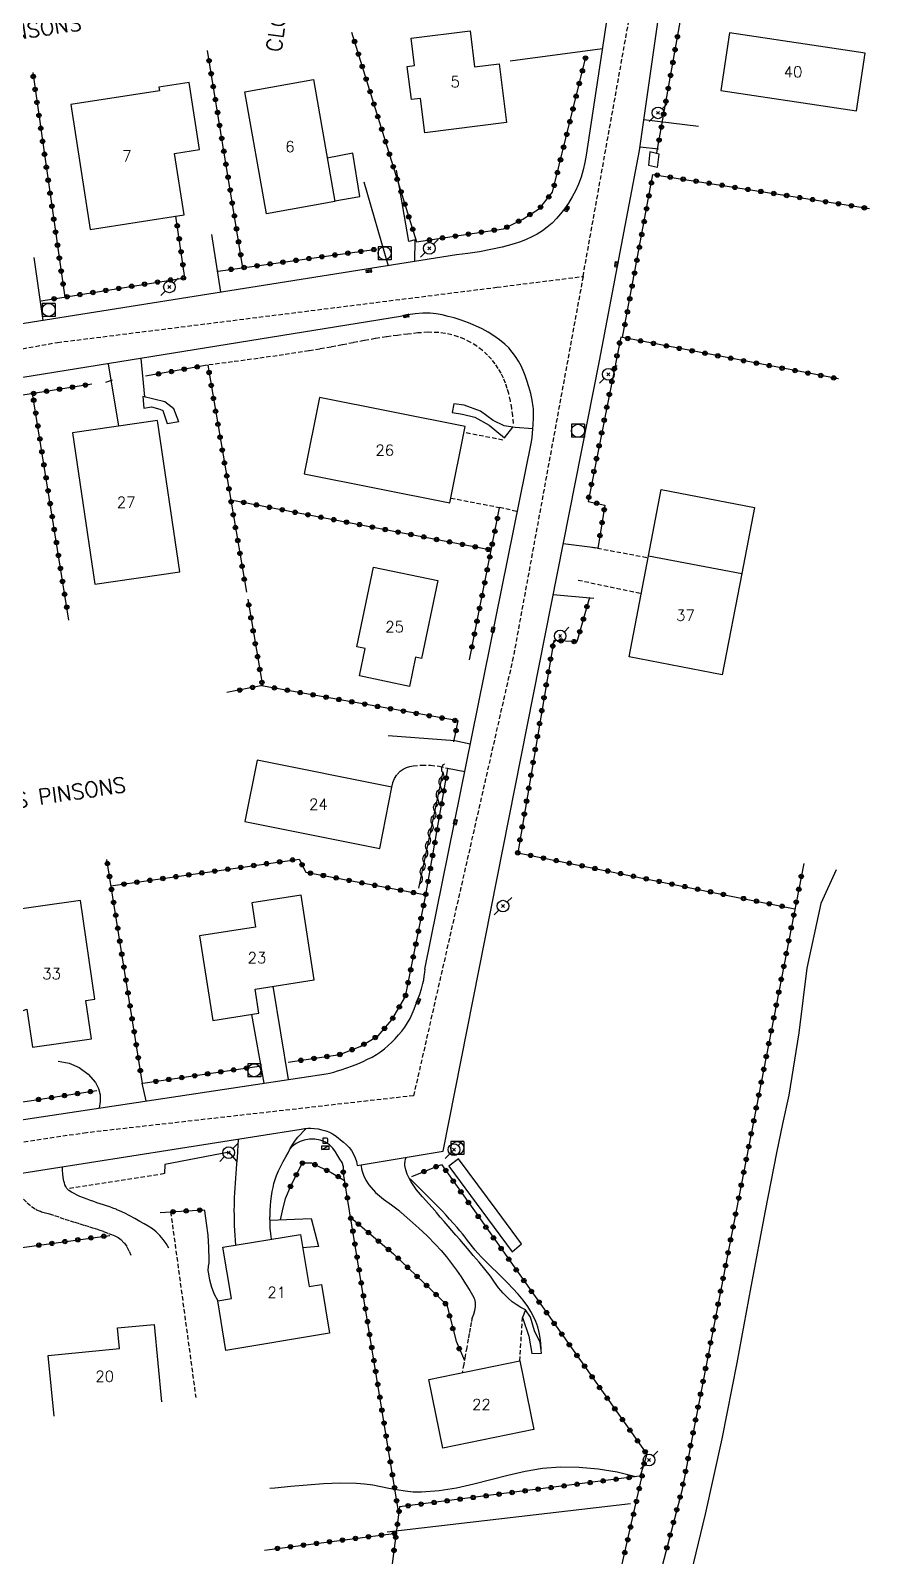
# Model space of a CAD drawing. Header units: millimetres. Extents: x 163000 to 164000, y 152000 to 153000.
# Drawn here: x 163266.5 to 163362.6, y 152131.4 to 152306.1 of the extents above; entities that cross this region are included whole.
import ezdxf
from ezdxf.enums import TextEntityAlignment as Align

# ---------------------------------------------------------------- set-up
doc = ezdxf.new("R2010")
doc.units = ezdxf.units.MM
doc.linetypes.add('DASHED', pattern=[0.75, 0.5, -0.25])
doc.layers.get('0').update_dxf_attribs({"linetype": 'CONTINUOUS'})
for name, color, linetype in [('W0001', 6, 'DASHED'), ('W0008', 7, 'CONTINUOUS'), ('W0017', 7, 'CONTINUOUS'), ('W0101', 7, 'CONTINUOUS'), ('W0104', 1, 'CONTINUOUS'), ('W0105', 7, 'CONTINUOUS'), ('W0112', 1, 'DASHED'), ('W0211', 2, 'CONTINUOUS'), ('W0214', 2, 'CONTINUOUS'), ('W0300', 7, 'CONTINUOUS'), ('W0310', 3, 'CONTINUOUS'), ('W0322', 7, 'CONTINUOUS'), ('W0323', 7, 'CONTINUOUS'), ('W0401', 7, 'CONTINUOUS'), ('W0420', 7, 'CONTINUOUS'), ('W0438', 7, 'CONTINUOUS'), ('W0473', 7, 'CONTINUOUS'), ('W0989', 7, 'CONTINUOUS'), ('W0991', 7, 'CONTINUOUS'), ('W1102', 7, 'CONTINUOUS')]:
    doc.layers.add(name, color=color, linetype=linetype)
doc.styles.get("Standard").update_dxf_attribs({"font": 'romans.shx', "width": 0.85})

# ---------------------------------------------------------------- blocks, each defined once
blk = doc.blocks.new('T473')
for p, q in [((-0.166667, 0.166667), (0.166667, -0.166667)), ((-0.166667, -0.166667), (0.166667, 0.166667)), ((0.500001, 0.500001), (1.000002, 1.000002)), ((-1.000002, -1.000002), (-0.500001, -0.500001))]:
    blk.add_line(p, q)
blk.add_ellipse((0, 0), major_axis=(0.471405, 0.471405), ratio=1, start_param=5.4977871438, end_param=11.780972451)
blk = doc.blocks.new('T401')
for p, q in [((-0.3, 0.3), (0, 0.3)), ((-0.3, -0.25), (-0.3, 0.3)), ((-0.3, 0.15), (0, 0.15)), ((-0.3, 0), (0, 0)), ((0, 0.3), (0, -0.25)), ((-0.3, -0.15), (0, -0.15)), ((-0.3, -0.25), (-0.3, -0.3)), ((-0.3, -0.3), (0, -0.3)), ((0, -0.3), (0, -0.25))]:
    blk.add_line(p, q)
blk = doc.blocks.new('T420')
for p, q in [((0.75, 0.75), (-0.75, 0.75)), ((-0.75, 0.75), (-0.75, -0.75)), ((0.75, 0.75), (0.75, -0.75)), ((0.75, -0.75), (-0.75, -0.75))]:
    blk.add_line(p, q)
blk.add_ellipse((0, 0), major_axis=(-0.53, 0.53), ratio=1, start_param=3.926991, end_param=10.210176)
blk = doc.blocks.new('T438')
for p, q in [((-0.4, 0.2), (0.4, 0.2)), ((-0.4, -0.2), (-0.4, 0.2)), ((0.15, 1.1), (-0.3, 1.1)), ((-0.3, 1.1), (-0.3, 0.5)), ((-0.3, 0.5), (0.15, 0.5)), ((0.3, 0.65), (0.3, 0.95)), ((0.4, 0.2), (0.4, -0.2))]:
    blk.add_line(p, q)
at = {"flags": 128}
for points in [[(-0.4, -0.2), (0.4, 0.2)], [(0.4, -0.2), (-0.4, -0.2)]]:
    blk.add_lwpolyline(points, dxfattribs=at)
for centre, major_axis, start_param, end_param in [((0.15, 0.95), (0.106, -0.106), 0.785398, 2.356194), ((0.15, 0.65), (0.106, 0.106), 3.926991, 5.497787)]:
    blk.add_ellipse(centre, major_axis=major_axis, ratio=1, start_param=start_param, end_param=end_param)
blk = doc.blocks.new('t323o')
at = {"color": 0, "linetype": 'Continuous'}
for radius in [0.25, 0.15]:
    blk.add_circle((0, 0), radius, dxfattribs=at)
blk = doc.blocks.new('t322o')
at = {"color": 0, "linetype": 'Continuous'}
for radius in [0.25, 0.15]:
    blk.add_circle((0, 0), radius, dxfattribs=at)
blk = doc.blocks.new('t310o')
at = {"color": 0, "linetype": 'Continuous'}
for centre, start, end in [((-0.5, 0.38), 216.8699, 323.1304), ((0.5, -0.37), 36.8699, 143.1303)]:
    blk.add_arc(centre, 0.625, start, end, dxfattribs=at)

msp = doc.modelspace()

# ---------------------------------------------------------------- linework, layer by layer
at = {"layer": 'W0001'}
for points in [[(163319.91, 152276.71), (163329.77, 152277.95), (163341.07, 152341.03), (163346.62, 152395.54)], [(163329.77, 152277.95), (163321.78, 152234.38), (163310.37, 152184.18), (163272.94, 152179.94), (163223.3, 152172.59), (163217.25, 152217.26), (163214.66, 152260.58), (163269.59, 152270.39), (163319.91, 152276.71)]]:
    msp.add_lwpolyline(points, dxfattribs=at)
at = {"layer": 'W0008'}
for points in [[(163341.2, 152385.49), (163336.59, 152334.41), (163330.13, 152291.83)], [(163303.93, 152176.2), (163313.77, 152177.85), (163331.65, 152268.27), (163336.23, 152292.35), (163343.89, 152346.13), (163346.17, 152371.05), (163347.19, 152381.25)], [(163330.13, 152291.83), (163329.99, 152290.98), (163329.79, 152290.14), (163329.54, 152289.31), (163329.24, 152288.5), (163328.91, 152287.76), (163328.53, 152287.04), (163328.1, 152286.34), (163327.64, 152285.68), (163327.2, 152285.11), (163326.73, 152284.57), (163326.22, 152284.05), (163325.68, 152283.58), (163325.11, 152283.17), (163324.52, 152282.8), (163323.9, 152282.47), (163323.27, 152282.17), (163322.6, 152281.9), (163321.9, 152281.67), (163321.2, 152281.48), (163320.5, 152281.31), (163319.21, 152281.02), (163317.91, 152280.77), (163316.6, 152280.57), (163315.29, 152280.42)], [(163315.29, 152280.42), (163209.06, 152263.56), (163218.17, 152171)], [(163308.88, 152273.35), (163224.74, 152259.79)], [(163323.87, 152259.01), (163323.94, 152259.5), (163323.99, 152260), (163324.03, 152260.5), (163324.06, 152261), (163324.07, 152261.25), (163324.08, 152261.51), (163324.09, 152261.76), (163324.1, 152262.02), (163324.1, 152262.27), (163324.09, 152262.53), (163324.08, 152262.78), (163324.06, 152263.04), (163323.94, 152263.8), (163323.78, 152264.56), (163323.58, 152265.31), (163323.35, 152266.05), (163323.15, 152266.61), (163322.93, 152267.17), (163322.67, 152267.72), (163322.38, 152268.25), (163322.04, 152268.77), (163321.67, 152269.28), (163321.26, 152269.76), (163320.81, 152270.21), (163320.21, 152270.71), (163319.57, 152271.16), (163318.9, 152271.56), (163318.22, 152271.94), (163317.44, 152272.31), (163316.64, 152272.64), (163315.83, 152272.93), (163315, 152273.19), (163314.33, 152273.38), (163313.66, 152273.55), (163312.97, 152273.68), (163312.28, 152273.74), (163311.42, 152273.74), (163310.56, 152273.68), (163309.71, 152273.55), (163308.88, 152273.35)], [(163311.65, 152198.68), (163323.87, 152259.01)], [(163300.35, 152186.67), (163300.79, 152186.77), (163301.23, 152186.88), (163301.67, 152187.01), (163302.1, 152187.14), (163302.73, 152187.36), (163303.36, 152187.59), (163303.98, 152187.84), (163304.59, 152188.11), (163305.1, 152188.36), (163305.62, 152188.61), (163306.12, 152188.9), (163306.6, 152189.21), (163307.05, 152189.55), (163307.48, 152189.91), (163307.88, 152190.3), (163308.28, 152190.7), (163308.66, 152191.13), (163309.03, 152191.57), (163309.37, 152192.02), (163309.69, 152192.51), (163309.97, 152193.02), (163310.21, 152193.55), (163310.42, 152194.09), (163310.63, 152194.63), (163310.86, 152195.22), (163311.08, 152195.82), (163311.28, 152196.42), (163311.44, 152197.03), (163311.53, 152197.44), (163311.6, 152197.85), (163311.65, 152198.27), (163311.68, 152198.68)], [(163238.35, 152177.35), (163300.35, 152186.67)], [(163297.52, 152180.34), (163297.88, 152180.41), (163298.25, 152180.45), (163298.62, 152180.46), (163298.98, 152180.44), (163299.44, 152180.38), (163299.88, 152180.29), (163300.32, 152180.16), (163300.74, 152180), (163301.08, 152179.82), (163301.41, 152179.61), (163301.72, 152179.37), (163302.02, 152179.13), (163302.36, 152178.86), (163302.69, 152178.57), (163303.01, 152178.26), (163303.28, 152177.9), (163303.51, 152177.51), (163303.7, 152177.09), (163303.84, 152176.65), (163303.93, 152176.2)], [(163238.08, 152171), (163249.02, 152172.72), (163297.52, 152180.34)]]:
    msp.add_lwpolyline(points, dxfattribs=at)
at = {"layer": 'W0017'}
for points in [[(163321.41, 152302.61), (163331.98, 152304.03)], [(163336.73, 152295.91), (163343, 152295.15)], [(163336.29, 152292.77), (163338.4, 152292.56)], [(163304.69, 152288.76), (163307.47, 152279.17)], [(163310.51, 152279.66), (163310.55, 152282.12), (163309.82, 152281.96), (163308.41, 152290.1)], [(163288.31, 152276.13), (163287.26, 152282.74)], [(163267.96, 152272.91), (163266.95, 152280.1)], [(163275.39, 152267.95), (163276.58, 152260.81)], [(163279.59, 152264.16), (163279.19, 152268.57)], [(163324.01, 152260.49), (163321.99, 152260.66)], [(163331.46, 152246.84), (163327.51, 152247.34)], [(163326.36, 152241.53), (163330.99, 152241.11)], [(163315.11, 152224.78), (163307.46, 152225.38)], [(163316.86, 152224.4), (163315.11, 152224.78)], [(163314.27, 152221.66), (163316.23, 152221.3)], [(163296.05, 152186.02), (163294.31, 152196.72)], [(163291.82, 152193.48), (163293.23, 152185.6)], [(163269.7, 152188.14), (163270.94, 152187.91), (163272.1, 152187.41), (163273.12, 152186.66), (163273.94, 152185.7), (163274.29, 152185.02), (163274.49, 152184.28), (163274.51, 152183.52), (163274.36, 152182.77)], [(163279.76, 152183.58), (163279.32, 152185.63)], [(163290.28, 152179.2), (163290.24, 152178.5), (163290.2, 152177.79), (163290.16, 152177.09), (163290.11, 152176.39), (163290.08, 152175.83), (163290.03, 152175.28), (163289.99, 152174.73), (163289.95, 152174.18), (163289.91, 152173.62), (163289.87, 152173.07), (163289.85, 152172.52), (163289.82, 152171.96), (163289.82, 152171.72), (163289.82, 152171.48), (163289.81, 152171.24), (163289.81, 152171)], [(163293.96, 152171), (163293.99, 152171.56), (163294.04, 152172.11), (163294.11, 152172.67), (163294.2, 152173.22), (163294.28, 152173.68), (163294.39, 152174.14), (163294.51, 152174.6), (163294.67, 152175.05), (163294.9, 152175.6), (163295.17, 152176.13), (163295.45, 152176.65), (163295.74, 152177.17), (163296, 152177.66), (163296.25, 152178.14), (163296.53, 152178.62), (163296.84, 152179.08), (163297.11, 152179.43), (163297.41, 152179.76), (163297.72, 152180.08), (163298.05, 152180.38)], [(163312.83, 152171), (163312.12, 152171.8), (163311.39, 152172.59), (163310.71, 152173.42), (163310.11, 152174.32), (163309.86, 152174.76), (163309.64, 152175.21), (163309.47, 152175.7), (163309.37, 152176.2), (163309.37, 152176.44), (163309.4, 152176.69), (163309.46, 152176.92), (163309.56, 152177.14)], [(163276.72, 152171), (163276.62, 152171.05), (163276.52, 152171.09), (163276.42, 152171.13), (163276.32, 152171.18), (163275.96, 152171.32), (163275.6, 152171.46), (163275.23, 152171.58), (163274.86, 152171.71), (163274.49, 152171.82), (163274.12, 152171.94), (163273.75, 152172.07), (163273.39, 152172.2), (163272.99, 152172.34), (163272.58, 152172.49), (163272.18, 152172.64), (163271.79, 152172.83), (163271.5, 152172.98), (163271.2, 152173.14), (163270.91, 152173.34), (163270.67, 152173.58), (163270.55, 152173.78), (163270.46, 152173.99), (163270.4, 152174.21), (163270.35, 152174.42), (163270.27, 152174.82), (163270.21, 152175.23), (163270.18, 152175.63), (163270.17, 152176.04)], [(163304.34, 152176.27), (163304.46, 152175.66), (163304.65, 152175.07), (163304.91, 152174.5), (163305.24, 152173.98), (163306.01, 152173.11), (163306.91, 152172.36), (163307.84, 152171.69), (163308.74, 152171)], [(163282.34, 152166.75), (163282.04, 152167.26), (163281.7, 152167.73), (163281.32, 152168.17), (163280.9, 152168.59), (163280.47, 152168.94), (163280, 152169.24), (163279.52, 152169.52), (163279.04, 152169.79), (163278.47, 152170.11), (163277.9, 152170.42), (163277.31, 152170.72), (163276.72, 152171)], [(163289.81, 152171), (163289.82, 152170.58), (163289.83, 152170.16), (163289.84, 152169.74), (163289.85, 152169.32), (163289.87, 152168.76), (163289.9, 152168.19), (163289.94, 152167.63), (163289.99, 152167.07)], [(163294.09, 152167.76), (163294.02, 152168.39), (163293.97, 152169.02), (163293.94, 152169.65), (163293.93, 152170.29), (163293.94, 152170.38), (163293.94, 152170.47), (163293.94, 152170.55), (163293.94, 152170.64), (163293.94, 152170.73), (163293.95, 152170.82), (163293.95, 152170.91), (163293.96, 152171)], [(163308.74, 152171), (163308.79, 152170.95), (163308.85, 152170.91), (163308.9, 152170.86), (163308.96, 152170.81), (163309.96, 152169.93), (163310.96, 152169.04), (163311.94, 152168.13), (163312.88, 152167.17), (163313.52, 152166.46), (163314.13, 152165.73), (163314.72, 152164.98), (163315.29, 152164.22), (163315.82, 152163.45), (163316.33, 152162.67), (163316.82, 152161.88), (163317.28, 152161.07)], [(163319.19, 152163.54), (163318.53, 152164.33), (163317.87, 152165.12), (163317.21, 152165.91), (163316.55, 152166.7), (163316.1, 152167.22), (163315.66, 152167.73), (163315.21, 152168.24), (163314.76, 152168.75), (163314.32, 152169.27), (163313.87, 152169.78), (163313.43, 152170.29), (163312.99, 152170.81), (163312.95, 152170.86), (163312.91, 152170.91), (163312.87, 152170.95), (163312.83, 152171)], [(163323.17, 152159.69), (163322.64, 152159.96), (163322.13, 152160.27), (163321.66, 152160.61), (163321.2, 152161), (163320.63, 152161.57), (163320.1, 152162.19), (163319.62, 152162.84), (163319.19, 152163.54)], [(163317.19, 152161.21), (163317.28, 152161.05), (163317.34, 152160.88), (163317.39, 152160.71), (163317.41, 152160.53), (163317.41, 152160.05), (163317.34, 152159.58), (163317.22, 152159.13), (163317.04, 152158.69)]]:
    msp.add_lwpolyline(points, dxfattribs=at)
at = {"layer": 'W0101'}
for points in [[(163320.17, 152302.28), (163321, 152295.55), (163311.65, 152294.39), (163311.16, 152298.33), (163310.12, 152298.2), (163309.65, 152301.98), (163310.48, 152302.08), (163310.09, 152305.23), (163316.85, 152306.07), (163317.36, 152301.93), (163320.17, 152302.28)], [(163346.54, 152305.83), (163345.54, 152299.23), (163361.08, 152296.89), (163362.07, 152303.49), (163346.54, 152305.83)], [(163283.01, 152292.02), (163285.88, 152292.47), (163284.69, 152300.13), (163281.21, 152299.59), (163281.27, 152299.2), (163271.13, 152297.62), (163273.36, 152283.32), (163284.1, 152284.99), (163283.01, 152292.02)], [(163301.37, 152286.51), (163293.52, 152285.13), (163291.05, 152299.09), (163298.9, 152300.48), (163301.37, 152286.51)], [(163314.53, 152252.02), (163316.28, 152260.76), (163299.61, 152264.11), (163297.86, 152255.36), (163314.53, 152252.02)], [(163281.06, 152261.47), (163271.32, 152260.03), (163273.88, 152242.71), (163283.62, 152244.15), (163281.06, 152261.47)], [(163313.14, 152243.13), (163311.28, 152234.22), (163310.59, 152234.37), (163309.89, 152231.03), (163304.18, 152232.22), (163304.84, 152235.37), (163303.89, 152235.57), (163305.78, 152244.66), (163313.14, 152243.13)], [(163291.06, 152215.56), (163306.5, 152212.48), (163307.9, 152219.51), (163292.46, 152222.6), (163291.06, 152215.56)], [(163292.23, 152196.39), (163299, 152197.45), (163297.49, 152207.15), (163291.84, 152206.27), (163292.27, 152203.48), (163285.87, 152202.48), (163287.38, 152192.79), (163292.66, 152193.61), (163292.23, 152196.39)], [(163266.1, 152194.09), (163266.73, 152189.74), (163273.49, 152190.71), (163272.86, 152195.08), (163273.89, 152195.23), (163272.25, 152206.54), (163263.37, 152205.26), (163265.04, 152193.71), (163266.1, 152194.09)], [(163298.4, 152162.35), (163299.83, 152162.59), (163300.76, 152157), (163288.89, 152155.03), (163287.95, 152160.69), (163289.53, 152160.96), (163288.55, 152166.83), (163297.41, 152168.31), (163298.4, 152162.35)], [(163322.54, 152153.83), (163324.14, 152145.97), (163313.73, 152143.86), (163312.13, 152151.71), (163322.54, 152153.83)]]:
    msp.add_lwpolyline(points, close=True, dxfattribs=at)
for points in [[(163337.27, 152245.97), (163338.73, 152253.56), (163349.38, 152251.51), (163347.93, 152243.93)], [(163347.93, 152243.93), (163345.71, 152232.35), (163335.05, 152234.4), (163337.27, 152245.97)], [(163269.22, 152147.5), (163268.54, 152154.46), (163276.71, 152155.25), (163276.49, 152157.6), (163280.67, 152158), (163281.53, 152149.13)]]:
    msp.add_lwpolyline(points, dxfattribs=at)
at = {"layer": 'W0104'}
msp.add_lwpolyline([(163301.35, 152286.6), (163304.22, 152287.09), (163303.41, 152292.04), (163300.49, 152291.49)], dxfattribs=at)
at = {"layer": 'W0105'}
for points in [[(163338.29, 152290.41), (163338.5, 152291.93), (163337.43, 152292.22), (163337.27, 152290.7), (163338.3, 152290.45)], [(163283.49, 152261.31), (163282.92, 152262.78), (163281.9, 152263.59), (163279.36, 152264.22), (163279.51, 152262.88), (163280.38, 152263.04), (163281.32, 152262.75), (163281.66, 152262.59), (163282.16, 152261.13), (163283.48, 152261.33)], [(163321.99, 152260.66), (163320.73, 152260.84), (163319.5, 152261.44), (163318.04, 152262.51), (163316.15, 152263.22), (163314.98, 152263.38), (163314.77, 152262.38), (163315.97, 152262.17), (163317.38, 152261.83), (163319.01, 152260.92), (163320.76, 152259.48), (163321.72, 152260.7)], [(163319.93, 152171), (163315.53, 152176.96), (163314.4, 152176.1), (163318.17, 152171)], [(163293.91, 152169.95), (163298.64, 152170.13), (163299.48, 152166.91), (163297.66, 152166.77)], [(163318.17, 152171), (163321.65, 152166.31)], [(163321.65, 152166.31), (163322.72, 152167.23), (163319.93, 152171)]]:
    msp.add_lwpolyline(points, dxfattribs=at)
msp.add_lwpolyline([(163322.83, 152158.8), (163323.56, 152156.65), (163323.9, 152154.66), (163325.03, 152154.72), (163324.87, 152155.95), (163324.21, 152157.28), (163323.77, 152158.85), (163323.17, 152159.69)], close=True, dxfattribs=at)
at = {"layer": 'W0112'}
for points in [[(163321.81, 152261.13), (163321.73, 152261.99), (163321.61, 152262.84), (163321.46, 152263.69), (163321.26, 152264.53), (163321.09, 152265.13), (163320.9, 152265.72), (163320.67, 152266.3), (163320.39, 152266.86), (163320.07, 152267.42), (163319.7, 152267.95), (163319.3, 152268.46), (163318.85, 152268.93), (163318.25, 152269.46), (163317.61, 152269.95), (163316.92, 152270.39), (163316.21, 152270.76), (163315.49, 152271.05), (163314.74, 152271.26), (163313.99, 152271.42), (163313.22, 152271.52), (163312.04, 152271.56), (163310.86, 152271.48), (163309.7, 152271.35), (163308.54, 152271.2), (163307.26, 152271.03), (163305.99, 152270.83), (163304.72, 152270.6), (163303.45, 152270.36), (163302.19, 152270.11), (163300.92, 152269.87), (163299.65, 152269.64), (163298.38, 152269.42), (163295.48, 152268.98), (163292.57, 152268.56), (163289.65, 152268.17), (163286.74, 152267.8)], [(163320.58, 152259.22), (163316.15, 152260.08)], [(163314.64, 152252.58), (163320.18, 152251.52)], [(163320.21, 152251.55), (163322.27, 152251.07)], [(163337.06, 152245.76), (163330.77, 152246.93)], [(163329.21, 152243.2), (163336.45, 152241.66)], [(163307.9, 152219.51), (163308.01, 152220.02), (163308.2, 152220.5), (163308.48, 152220.94), (163308.83, 152221.32), (163309.17, 152221.57), (163309.55, 152221.74), (163309.94, 152221.85), (163310.34, 152221.92), (163311.33, 152222.02), (163312.32, 152222.01), (163313.3, 152221.89), (163314.27, 152221.66)], [(163281.84, 152175.26), (163270.77, 152173.53)], [(163265.31, 152172.85), (163265.7, 152172.36), (163266.14, 152171.92), (163266.62, 152171.52), (163267.13, 152171.18), (163267.22, 152171.13), (163267.31, 152171.08), (163267.41, 152171.04), (163267.5, 152171)], [(163267.5, 152171), (163267.65, 152170.95), (163267.79, 152170.9), (163267.94, 152170.86), (163268.09, 152170.82), (163268.24, 152170.78), (163268.38, 152170.74), (163268.53, 152170.7), (163268.68, 152170.65), (163269.27, 152170.46), (163269.87, 152170.26), (163270.46, 152170.06), (163271.06, 152169.87), (163271.61, 152169.69), (163272.16, 152169.52), (163272.71, 152169.35), (163273.26, 152169.19), (163273.81, 152169.01), (163274.35, 152168.83), (163274.89, 152168.64), (163275.43, 152168.43), (163275.8, 152168.29), (163276.18, 152168.14), (163276.54, 152167.96), (163276.87, 152167.72), (163277.25, 152167.33), (163277.56, 152166.89), (163277.81, 152166.4), (163278, 152165.89)], [(163282.56, 152170.89), (163285.44, 152149.65)], [(163317.07, 152158.85), (163316.96, 152158.22), (163316.85, 152157.59), (163316.74, 152156.97), (163316.62, 152156.34), (163316.45, 152155.37), (163316.28, 152154.41), (163316.11, 152153.45), (163315.94, 152152.48)], [(163322.54, 152153.83), (163322.83, 152158.8)]]:
    msp.add_lwpolyline(points, dxfattribs=at)
at = {"layer": 'W0211'}
for points in [[(163313.63, 152171), (163309.97, 152174.68)], [(163286.4, 152171.12), (163286.42, 152171)], [(163286.42, 152171), (163286.64, 152169.61), (163286.8, 152168.21), (163286.9, 152166.8), (163286.95, 152165.39), (163286.94, 152165.22), (163286.92, 152165.04), (163286.9, 152164.87), (163286.87, 152164.69), (163286.85, 152164.51), (163286.83, 152164.34), (163286.83, 152164.16), (163286.84, 152163.98), (163286.99, 152163.12), (163287.23, 152162.28), (163287.55, 152161.47), (163287.95, 152160.69)], [(163324.97, 152155.16), (163324.94, 152155.81), (163324.87, 152156.46), (163324.75, 152157.1), (163324.58, 152157.73), (163324.36, 152158.34), (163324.1, 152158.93), (163323.79, 152159.5), (163323.45, 152160.05), (163322.93, 152160.78), (163322.34, 152161.45), (163321.73, 152162.1), (163321.13, 152162.75), (163320.71, 152163.18), (163320.28, 152163.61), (163319.85, 152164.03), (163319.42, 152164.44), (163318.98, 152164.86), (163318.55, 152165.28), (163318.13, 152165.71), (163317.72, 152166.15), (163317.42, 152166.51), (163317.12, 152166.87), (163316.83, 152167.24), (163316.54, 152167.62), (163316.26, 152167.99), (163315.97, 152168.36), (163315.67, 152168.73), (163315.37, 152169.08), (163314.94, 152169.57), (163314.5, 152170.05), (163314.07, 152170.53), (163313.63, 152171)], [(163307.33, 152134.25), (163335.21, 152137.52)]]:
    msp.add_lwpolyline(points, dxfattribs=at)
at = {"layer": 'W0214'}
for points in [[(163302.31, 152175.52), (163302.32, 152175.52), (163302.33, 152175.53), (163302.33, 152175.54), (163302.33, 152175.55), (163302.34, 152176.05), (163302.18, 152176.52), (163301.94, 152176.93), (163301.71, 152177.3), (163301.43, 152177.75), (163301.11, 152178.18), (163300.73, 152178.57), (163300.27, 152178.87), (163299.69, 152179.09), (163299.08, 152179.2), (163298.47, 152179.2), (163297.86, 152179.11), (163297.37, 152178.94), (163296.92, 152178.7), (163296.51, 152178.39), (163296.16, 152178.01)], [(163289.25, 152177.72), (163281.9, 152176.31), (163281.84, 152175.26)], [(163290.13, 152176.7), (163289.25, 152177.72)], [(163335.8, 152140.57), (163333.67, 152141.08), (163331.51, 152141.44), (163329.33, 152141.63), (163327.15, 152141.66), (163325.13, 152141.5), (163323.13, 152141.17), (163321.16, 152140.73), (163319.22, 152140.22), (163317.27, 152139.72), (163315.3, 152139.28), (163313.31, 152138.95), (163311.29, 152138.8), (163310.34, 152138.82), (163309.4, 152138.92), (163308.47, 152139.07), (163307.54, 152139.24), (163306.62, 152139.43), (163305.7, 152139.6), (163304.77, 152139.73), (163303.83, 152139.8), (163301.95, 152139.82), (163300.07, 152139.75), (163298.2, 152139.61), (163296.33, 152139.44), (163294.47, 152139.26), (163293.91, 152139.21)]]:
    msp.add_lwpolyline(points, dxfattribs=at)
at = {"layer": 'W0300'}
for points in [[(163358.75, 152210.03), (163357, 152206.18), (163355.4, 152198.77), (163354.49, 152191.37), (163353.32, 152184.26), (163352.61, 152180.95), (163351.92, 152177.64), (163351.26, 152174.32), (163350.62, 152171)], [(163350.62, 152171), (163348.99, 152162.31), (163347.36, 152153.61), (163345.65, 152144.93), (163343.76, 152136.29), (163340.55, 152123.02), (163337.09, 152109.82), (163333.49, 152096.65), (163329.84, 152083.5), (163326.59, 152071.95), (163323.27, 152060.43), (163319.88, 152048.92), (163317.26, 152040.24)]]:
    msp.add_lwpolyline(points, dxfattribs=at)
at = {"layer": 'W0310'}
msp.add_lwpolyline([(163313.72, 152221.24), (163310.95, 152207.95)], dxfattribs=at)
at = {"layer": 'W0322'}
for points in [[(163295.71, 152172.41), (163296.34, 152173.95), (163297.65, 152176.49), (163298.67, 152176.49), (163300.92, 152175.39), (163302.48, 152174.49)], [(163295.37, 152171), (163295.71, 152172.41)], [(163281.35, 152170.81), (163284.39, 152171)], [(163284.39, 152171), (163286.4, 152171.12)], [(163295.12, 152169.99), (163295.37, 152171)], [(163303.17, 152170.24), (163308.07, 152166.1), (163314.16, 152160.24), (163315.24, 152156.08)], [(163263.03, 152166.47), (163275.59, 152168.19)], [(163315.24, 152156.08), (163316.19, 152153.86)], [(163293.31, 152132.18), (163308.39, 152134.11)]]:
    msp.add_lwpolyline(points, dxfattribs=at)
at = {"layer": 'W0323'}
for points in [[(163338.22, 152292.09), (163340.99, 152307.71)], [(163303.28, 152305.89), (163310.71, 152281.91)], [(163290.83, 152278.95), (163286.77, 152303.79)], [(163310.71, 152281.91), (163320.68, 152283.4), (163322.88, 152284.5), (163324.79, 152285.73), (163326.28, 152287.61), (163330.08, 152303.03)], [(163266.78, 152301.27), (163270.46, 152275.59)], [(163334.3, 152270.95), (163337.77, 152289.63), (163362.56, 152285.71)], [(163284.17, 152277.8), (163283.17, 152284.85)], [(163287.99, 152278.56), (163305.84, 152281.02)], [(163267.74, 152275.16), (163284.17, 152277.8)], [(163359.03, 152266.22), (163334.08, 152270.99), (163330.34, 152252.2), (163332.27, 152251.78), (163331.46, 152246.81)], [(163286.74, 152267.8), (163279.7, 152266.52)], [(163286.81, 152267.81), (163291.25, 152241.81)], [(163275.88, 152266.07), (163275.12, 152265.81)], [(163273.55, 152265.63), (163256.51, 152262.91)], [(163270.89, 152238.61), (163266.76, 152264.55)], [(163289.44, 152252.37), (163319.25, 152246.65)], [(163316.76, 152234.07), (163320.21, 152251.47)], [(163291.39, 152241), (163293.07, 152231.14), (163289, 152230.32)], [(163330.52, 152241.19), (163329.06, 152236.13), (163326.41, 152236.29), (163322.3, 152211.98), (163347.3, 152206.92)], [(163314.98, 152224.67), (163315.47, 152227.08), (163292.96, 152231.11)], [(163275.73, 152208.19), (163297.28, 152211.27), (163298.04, 152209.75), (163311.76, 152207.16), (163314.3, 152221.61)], [(163279.33, 152185.57), (163275.25, 152211.21)], [(163355.04, 152210.74), (163347.3, 152171)], [(163296, 152188.01), (163301.92, 152188.89), (163304.25, 152189.81), (163306.31, 152191.04), (163307.88, 152192.85), (163309.43, 152195.54), (163311.76, 152207.16)], [(163347.3, 152206.92), (163354.03, 152205.56)], [(163279.38, 152185.6), (163292.68, 152187.56)], [(163249.65, 152181.04), (163274.12, 152184.76)], [(163303.04, 152171), (163302.31, 152175.52)], [(163310.16, 152174.95), (163313.56, 152176.31), (163317.33, 152171)], [(163308.67, 152136.35), (163303.04, 152171)], [(163347.3, 152171), (163341.07, 152138.96), (163323.43, 152071.57), (163313.65, 152039.97)], [(163317.33, 152171), (163337.09, 152143.15), (163336.3, 152140.63)], [(163313.48, 152090.02), (163324.08, 152090.73), (163325.57, 152092.38), (163336.54, 152140.66), (163308.77, 152137.13), (163307.02, 152123.47), (163305.74, 152117.79), (163301.21, 152109.31), (163297.28, 152105.25), (163287.36, 152096.25), (163283.62, 152092.27), (163282.5, 152088.63)]]:
    msp.add_lwpolyline(points, dxfattribs=at)
at = {"layer": 'W1102'}
msp.add_lwpolyline([(163337.27, 152245.97), (163347.93, 152243.93)], dxfattribs=at)

# ---------------------------------------------------------------- block references
at = {"layer": 'W0310', "rotation": 258.2136992549034}
for p in [(163313.4, 152219.69), (163313.7, 152221.16), (163313.09, 152218.23), (163312.78, 152216.76), (163312.48, 152215.29), (163312.17, 152213.82), (163311.56, 152210.88), (163311.86, 152212.35), (163311.25, 152209.42)]:
    msp.add_blockref('t310o', p, dxfattribs=at)
at = {"layer": 'W0322'}
for p, rotation in [((163296.95, 152175.14), 62.73053352474606), ((163297.64, 152176.47), 62.73053352474606), ((163299.08, 152176.29), 333.9704240598339), ((163300.43, 152175.63), 333.9704240598339), ((163301.75, 152174.92), 330.0135890770933), ((163296.28, 152173.8), 67.86450434131883), ((163282.84, 152170.9), 3.557846363658704), ((163284.34, 152171), 3.557846363658704), ((163285.89, 152171.09), 3.557846363658704), ((163273.43, 152167.9), 7.829073768428007), ((163274.91, 152168.1), 7.829073768428007), ((163304.06, 152169.49), 319.7770237984), ((163305.21, 152168.52), 319.7770237984), ((163267.48, 152167.08), 7.829073768428007), ((163268.97, 152167.28), 7.829073768428007), ((163270.46, 152167.49), 7.829073768428007), ((163271.94, 152167.69), 7.829073768428007), ((163306.35, 152167.55), 319.7770237984), ((163307.5, 152166.58), 319.7770237984), ((163308.61, 152165.58), 316.1282181440529), ((163309.69, 152164.54), 316.1282181440529), ((163310.77, 152163.5), 316.1282181440529), ((163311.86, 152162.46), 316.1282181440529), ((163312.94, 152161.42), 316.1282181440529), ((163314.02, 152160.38), 316.1282181440529), ((163314.49, 152158.98), 284.459388573483), ((163314.86, 152157.53), 284.459388573483), ((163315.6, 152155.23), 293.1115064649798), ((163300.75, 152133.13), 7.312702528930483), ((163302.23, 152133.32), 7.312702528930483), ((163303.72, 152133.52), 7.312702528930483), ((163305.21, 152133.71), 7.312702528930483), ((163306.7, 152133.9), 7.312702528930483), ((163308.18, 152134.09), 7.312702528930483), ((163294.79, 152132.37), 7.312702528930483), ((163296.28, 152132.56), 7.312702528930483), ((163297.77, 152132.75), 7.312702528930483), ((163299.26, 152132.94), 7.312702528930483)]:
    msp.add_blockref('t322o', p, dxfattribs=dict(at, rotation=rotation))
at = {"layer": 'W0323'}
for p, rotation in [((163303.61, 152304.83), 287.2028130349657), ((163340.58, 152305.38), 79.93180625757168), ((163286.96, 152302.63), 99.26671293329376), ((163304.06, 152303.4), 287.2028130349657), ((163330.05, 152302.94), 76.16993723058256), ((163340.05, 152302.43), 79.93180625757168), ((163340.31, 152303.9), 79.93180625757168), ((163266.84, 152300.83), 278.1554557245188), ((163287.2, 152301.15), 99.26671293329376), ((163304.5, 152301.97), 287.2028130349657), ((163329.7, 152301.48), 76.16993723058256), ((163339.79, 152300.95), 79.93180625757168), ((163267.05, 152299.35), 278.1554557245188), ((163287.44, 152299.67), 99.26671293329376), ((163304.94, 152300.54), 287.2028130349657), ((163305.39, 152299.1), 287.2028130349657), ((163329.34, 152300.03), 76.16993723058256), ((163339.53, 152299.47), 79.93180625757168), ((163267.26, 152297.87), 278.1554557245188), ((163287.69, 152298.19), 99.26671293329376), ((163305.83, 152297.67), 287.2028130349657), ((163328.62, 152297.11), 76.16993723058256), ((163328.98, 152298.57), 76.16993723058256), ((163339.26, 152298), 79.93180625757168), ((163267.48, 152296.38), 278.1554557245188), ((163287.93, 152296.71), 99.26671293329376), ((163306.27, 152296.24), 287.2028130349657), ((163328.26, 152295.66), 76.16993723058256), ((163339, 152296.52), 79.93180625757168), ((163267.69, 152294.9), 278.1554557245188), ((163288.17, 152295.23), 99.26671293329376), ((163288.41, 152293.75), 99.26671293329376), ((163306.72, 152294.8), 287.2028130349657), ((163327.9, 152294.2), 76.16993723058256), ((163338.74, 152295.04), 79.93180625757168), ((163267.9, 152293.41), 278.1554557245188), ((163268.12, 152291.93), 278.1554557245188), ((163288.65, 152292.27), 99.26671293329376), ((163307.16, 152293.37), 287.2028130349657), ((163307.6, 152291.94), 287.2028130349657), ((163327.54, 152292.74), 76.16993723058256), ((163338.48, 152293.56), 79.93180625757168), ((163268.33, 152290.44), 278.1554557245188), ((163288.89, 152290.79), 99.26671293329376), ((163308.05, 152290.5), 287.2028130349657), ((163327.19, 152291.29), 76.16993723058256), ((163268.54, 152288.96), 278.1554557245188), ((163289.14, 152289.31), 99.26671293329376), ((163308.49, 152289.07), 287.2028130349657), ((163326.47, 152288.37), 76.16993723058256), ((163326.83, 152289.83), 76.16993723058256), ((163337.59, 152288.65), 79.46322146283632), ((163338.27, 152289.55), 351.0148593234549), ((163339.75, 152289.31), 351.0148593234549), ((163341.23, 152289.08), 351.0148593234549), ((163342.71, 152288.85), 351.0148593234549), ((163344.2, 152288.61), 351.0148593234549), ((163268.75, 152287.47), 278.1554557245188), ((163289.38, 152287.83), 99.26671293329376), ((163308.94, 152287.64), 287.2028130349657), ((163325.84, 152287.05), 51.63251228096276), ((163337.31, 152287.17), 79.46322146283632), ((163345.68, 152288.38), 351.0148593234549), ((163347.16, 152288.14), 351.0148593234549), ((163348.64, 152287.91), 351.0148593234549), ((163350.12, 152287.67), 351.0148593234549), ((163351.6, 152287.44), 351.0148593234549), ((163353.08, 152287.21), 351.0148593234549), ((163354.57, 152286.97), 351.0148593234549), ((163356.05, 152286.74), 351.0148593234549), ((163268.97, 152285.99), 278.1554557245188), ((163289.62, 152286.35), 99.26671293329376), ((163309.38, 152286.21), 287.2028130349657), ((163323.69, 152285.02), 32.77488458577982), ((163324.91, 152285.88), 51.63251228096276), ((163337.04, 152285.7), 79.46322146283632), ((163357.53, 152286.5), 351.0148593234549), ((163359.01, 152286.27), 351.0148593234549), ((163360.49, 152286.04), 351.0148593234549), ((163361.97, 152285.8), 351.0148593234549), ((163269.18, 152284.5), 278.1554557245188), ((163283.32, 152283.74), 98.11993242330216), ((163289.86, 152284.87), 99.26671293329376), ((163290.1, 152283.39), 99.26671293329376), ((163309.82, 152284.77), 287.2028130349657), ((163310.27, 152283.34), 287.2028130349657), ((163319.61, 152283.24), 8.508705173784335), ((163321.05, 152283.59), 26.56504075162454), ((163322.4, 152284.26), 26.56504075162454), ((163336.77, 152284.22), 79.46322146283632), ((163269.39, 152283.02), 278.1554557245188), ((163269.61, 152281.53), 278.1554557245188), ((163283.54, 152282.25), 98.11993242330216), ((163290.34, 152281.91), 99.26671293329376), ((163312.19, 152282.13), 8.508705173784335), ((163313.68, 152282.35), 8.508705173784335), ((163315.16, 152282.57), 8.508705173784335), ((163316.64, 152282.8), 8.508705173784335), ((163318.13, 152283.02), 8.508705173784335), ((163336.49, 152282.75), 79.46322146283632), ((163269.82, 152280.05), 278.1554557245188), ((163283.75, 152280.77), 98.11993242330216), ((163290.58, 152280.43), 99.26671293329376), ((163296.91, 152279.79), 7.84762657182093), ((163298.39, 152279.99), 7.84762657182093), ((163299.88, 152280.2), 7.84762657182093), ((163301.37, 152280.4), 7.84762657182093), ((163302.85, 152280.61), 7.84762657182093), ((163304.34, 152280.81), 7.84762657182093), ((163305.82, 152281.02), 7.84762657182093), ((163335.94, 152279.8), 79.46322146283632), ((163336.22, 152281.28), 79.46322146283632), ((163270.03, 152278.56), 278.1554557245188), ((163283.96, 152279.28), 98.11993242330216), ((163289.48, 152278.76), 7.84762657182093), ((163290.96, 152278.97), 7.84762657182093), ((163292.45, 152279.17), 7.84762657182093), ((163293.94, 152279.38), 7.84762657182093), ((163295.42, 152279.58), 7.84762657182093), ((163335.67, 152278.33), 79.46322146283632), ((163270.24, 152277.08), 278.1554557245188), ((163275.14, 152276.35), 9.13652995261719), ((163276.62, 152276.58), 9.13652995261719), ((163278.1, 152276.82), 9.13652995261719), ((163279.58, 152277.06), 9.13652995261719), ((163281.07, 152277.3), 9.13652995261719), ((163282.55, 152277.54), 9.13652995261719), ((163284.03, 152277.78), 9.13652995261719), ((163335.39, 152276.85), 79.46322146283632), ((163269.22, 152275.39), 9.13652995261719), ((163270.7, 152275.63), 9.13652995261719), ((163272.18, 152275.87), 9.13652995261719), ((163273.66, 152276.11), 9.13652995261719), ((163335.12, 152275.38), 79.46322146283632), ((163334.85, 152273.9), 79.46322146283632), ((163334.57, 152272.43), 79.46322146283632), ((163333.95, 152270.33), 258.7361142754651), ((163334.89, 152270.84), 169.1591757147816), ((163336.36, 152270.56), 169.1591757147816), ((163337.83, 152270.28), 169.1591757147816), ((163339.31, 152269.99), 169.1591757147816), ((163340.78, 152269.71), 169.1591757147816), ((163342.25, 152269.43), 169.1591757147816), ((163285.6, 152267.59), 190.3235888071563), ((163333.65, 152268.86), 258.7361142754651), ((163343.73, 152269.15), 169.1591757147816), ((163345.2, 152268.86), 169.1591757147816), ((163346.67, 152268.58), 169.1591757147816), ((163348.15, 152268.3), 169.1591757147816), ((163349.62, 152268.02), 169.1591757147816), ((163351.09, 152267.74), 169.1591757147816), ((163352.56, 152267.45), 169.1591757147816), ((163281.17, 152266.79), 190.3235888071563), ((163282.65, 152267.06), 190.3235888071563), ((163284.12, 152267.33), 190.3235888071563), ((163286.96, 152266.95), 279.6896687614217), ((163333.07, 152265.91), 258.7361142754651), ((163333.36, 152267.39), 258.7361142754651), ((163354.04, 152267.17), 169.1591757147816), ((163355.51, 152266.89), 169.1591757147816), ((163356.98, 152266.61), 169.1591757147816), ((163358.46, 152266.33), 169.1591757147816), ((163266.88, 152264.56), 189.0765446460019), ((163268.36, 152264.8), 189.0765446460019), ((163269.84, 152265.04), 189.0765446460019), ((163271.32, 152265.27), 189.0765446460019), ((163272.8, 152265.51), 189.0765446460019), ((163287.21, 152265.47), 279.6896687614217), ((163287.46, 152263.99), 279.6896687614217), ((163332.78, 152264.44), 258.7361142754651), ((163266.88, 152263.79), 99.04056539637003), ((163267.12, 152262.31), 99.04056539637003), ((163287.71, 152262.51), 279.6896687614217), ((163332.48, 152262.97), 258.7361142754651), ((163267.36, 152260.83), 99.04056539637003), ((163287.97, 152261.03), 279.6896687614217), ((163332.19, 152261.5), 258.7361142754651), ((163267.59, 152259.35), 99.04056539637003), ((163288.22, 152259.55), 279.6896687614217), ((163331.9, 152260.03), 258.7361142754651), ((163267.83, 152257.87), 99.04056539637003), ((163288.47, 152258.08), 279.6896687614217), ((163331.31, 152257.09), 258.7361142754651), ((163331.6, 152258.56), 258.7361142754651), ((163268.06, 152256.39), 99.04056539637003), ((163288.72, 152256.6), 279.6896687614217), ((163331.02, 152255.62), 258.7361142754651), ((163268.3, 152254.9), 99.04056539637003), ((163288.98, 152255.12), 279.6896687614217), ((163289.23, 152253.64), 279.6896687614217), ((163330.72, 152254.15), 258.7361142754651), ((163268.53, 152253.42), 99.04056539637003), ((163268.77, 152251.94), 99.04056539637003), ((163289.48, 152252.16), 279.6896687614217), ((163290.92, 152252.09), 349.133936718544), ((163292.39, 152251.8), 349.133936718544), ((163330.43, 152252.67), 258.7361142754651), ((163331.33, 152251.99), 347.7995381477387), ((163269.01, 152250.46), 99.04056539637003), ((163289.73, 152250.68), 279.6896687614217), ((163293.86, 152251.52), 349.133936718544), ((163295.34, 152251.24), 349.133936718544), ((163296.81, 152250.95), 349.133936718544), ((163298.28, 152250.67), 349.133936718544), ((163299.76, 152250.39), 349.133936718544), ((163301.23, 152250.11), 349.133936718544), ((163319.97, 152250.25), 78.77293730385666), ((163332.19, 152251.25), 260.7333968367188), ((163269.24, 152248.98), 99.04056539637003), ((163289.98, 152249.2), 279.6896687614217), ((163302.7, 152249.82), 349.133936718544), ((163304.18, 152249.54), 349.133936718544), ((163305.65, 152249.26), 349.133936718544), ((163307.12, 152248.98), 349.133936718544), ((163308.6, 152248.69), 349.133936718544), ((163310.07, 152248.41), 349.133936718544), ((163319.68, 152248.78), 78.77293730385666), ((163331.7, 152248.29), 260.7333968367188), ((163331.95, 152249.77), 260.7333968367188), ((163269.48, 152247.5), 99.04056539637003), ((163290.24, 152247.73), 279.6896687614217), ((163311.54, 152248.13), 349.133936718544), ((163313.01, 152247.84), 349.133936718544), ((163314.49, 152247.56), 349.133936718544), ((163315.96, 152247.28), 349.133936718544), ((163317.43, 152247), 349.133936718544), ((163318.91, 152246.71), 349.133936718544), ((163319.38, 152247.31), 78.77293730385666), ((163269.71, 152246.02), 99.04056539637003), ((163290.49, 152246.25), 279.6896687614217), ((163290.74, 152244.77), 279.6896687614217), ((163319.09, 152245.84), 78.77293730385666), ((163269.95, 152244.53), 99.04056539637003), ((163270.18, 152243.05), 99.04056539637003), ((163290.99, 152243.29), 279.6896687614217), ((163318.8, 152244.37), 78.77293730385666), ((163270.42, 152241.57), 99.04056539637003), ((163318.22, 152241.42), 78.77293730385666), ((163318.51, 152242.89), 78.77293730385666), ((163270.66, 152240.09), 99.04056539637003), ((163291.5, 152240.35), 279.6896687614217), ((163317.92, 152239.95), 78.77293730385666), ((163330.22, 152240.16), 253.8196324850598), ((163291.75, 152238.87), 279.6896687614217), ((163317.63, 152238.48), 78.77293730385666), ((163329.81, 152238.72), 253.8196324850598), ((163292, 152237.39), 279.6896687614217), ((163317.34, 152237.01), 78.77293730385666), ((163327.25, 152236.24), 176.6002911884692), ((163328.75, 152236.15), 176.6002911884692), ((163329.39, 152237.28), 253.8196324850598), ((163292.25, 152235.91), 279.6896687614217), ((163292.51, 152234.43), 279.6896687614217), ((163317.05, 152235.54), 78.77293730385666), ((163326.3, 152235.64), 260.4077109113288), ((163292.76, 152232.96), 279.6896687614217), ((163325.8, 152232.68), 260.4077109113288), ((163326.05, 152234.16), 260.4077109113288), ((163291.94, 152230.91), 191.3205364967822), ((163293.01, 152231.48), 279.6896687614217), ((163294.44, 152230.85), 169.8357386983954), ((163325.55, 152231.2), 260.4077109113288), ((163290.47, 152230.61), 191.3205364967822), ((163295.92, 152230.58), 169.8357386983954), ((163297.39, 152230.32), 169.8357386983954), ((163298.87, 152230.06), 169.8357386983954), ((163300.35, 152229.79), 169.8357386983954), ((163301.82, 152229.53), 169.8357386983954), ((163303.3, 152229.26), 169.8357386983954), ((163325.3, 152229.73), 260.4077109113288), ((163304.78, 152229), 169.8357386983954), ((163306.25, 152228.73), 169.8357386983954), ((163307.73, 152228.47), 169.8357386983954), ((163309.21, 152228.2), 169.8357386983954), ((163310.68, 152227.94), 169.8357386983954), ((163312.16, 152227.67), 169.8357386983954), ((163313.63, 152227.41), 169.8357386983954), ((163325.05, 152228.25), 260.4077109113288), ((163315.11, 152227.14), 169.8357386983954), ((163315.24, 152225.97), 78.33122426453586), ((163324.8, 152226.77), 260.4077109113288), ((163324.3, 152223.81), 260.4077109113288), ((163324.55, 152225.29), 260.4077109113288), ((163324.05, 152222.33), 260.4077109113288), ((163314.11, 152220.53), 80.03347462711484), ((163323.8, 152220.85), 260.4077109113288), ((163313.85, 152219.06), 80.03347462711484), ((163323.55, 152219.37), 260.4077109113288), ((163313.59, 152217.58), 80.03347462711484), ((163323.3, 152217.89), 260.4077109113288), ((163313.33, 152216.1), 80.03347462711484), ((163323.05, 152216.41), 260.4077109113288), ((163313.07, 152214.62), 80.03347462711484), ((163322.55, 152213.46), 260.4077109113288), ((163322.8, 152214.94), 260.4077109113288), ((163312.55, 152211.67), 80.03347462711484), ((163312.81, 152213.15), 80.03347462711484), ((163322.3, 152211.98), 348.5616955050064), ((163323.77, 152211.68), 348.5616955050064), ((163275.32, 152210.75), 99.04056539637003), ((163287.61, 152209.89), 8.132023157823946), ((163289.1, 152210.1), 8.132023157823946), ((163290.58, 152210.31), 8.132023157823946), ((163292.07, 152210.53), 8.132023157823946), ((163293.55, 152210.74), 8.132023157823946), ((163295.04, 152210.95), 8.132023157823946), ((163296.52, 152211.16), 8.132023157823946), ((163297.61, 152210.62), 296.5650511733493), ((163312.29, 152210.19), 80.03347462711484), ((163325.24, 152211.38), 348.5616955050064), ((163326.71, 152211.09), 348.5616955050064), ((163328.19, 152210.79), 348.5616955050064), ((163329.66, 152210.49), 348.5616955050064), ((163331.13, 152210.19), 348.5616955050064), ((163332.6, 152209.9), 348.5616955050064), ((163275.56, 152209.27), 99.04056539637003), ((163277.22, 152208.4), 8.132023157823946), ((163278.7, 152208.62), 8.132023157823946), ((163280.19, 152208.83), 8.132023157823946), ((163281.67, 152209.04), 8.132023157823946), ((163283.16, 152209.25), 8.132023157823946), ((163284.64, 152209.46), 8.132023157823946), ((163286.13, 152209.68), 8.132023157823946), ((163298.56, 152209.65), 349.301140742578), ((163300.04, 152209.38), 349.301140742578), ((163301.51, 152209.1), 349.301140742578), ((163302.99, 152208.82), 349.301140742578), ((163304.46, 152208.54), 349.301140742578), ((163305.93, 152208.26), 349.301140742578), ((163312.03, 152208.71), 80.03347462711484), ((163334.07, 152209.6), 348.5616955050064), ((163335.54, 152209.3), 348.5616955050064), ((163337.01, 152209), 348.5616955050064), ((163338.48, 152208.71), 348.5616955050064), ((163339.95, 152208.41), 348.5616955050064), ((163341.42, 152208.11), 348.5616955050064), ((163354.75, 152209.28), 258.9887916195156), ((163275.79, 152207.79), 99.04056539637003), ((163276.03, 152206.31), 99.04056539637003), ((163307.41, 152207.98), 349.301140742578), ((163308.88, 152207.71), 349.301140742578), ((163310.36, 152207.43), 349.301140742578), ((163311.77, 152207.24), 80.03347462711484), ((163342.89, 152207.81), 348.5616955050064), ((163344.36, 152207.52), 348.5616955050064), ((163345.83, 152207.22), 348.5616955050064), ((163348.15, 152206.75), 348.5616955050064), ((163349.62, 152206.45), 348.5616955050064), ((163354.18, 152206.34), 258.9887916195156), ((163354.47, 152207.81), 258.9887916195156), ((163276.27, 152204.83), 99.04056539637003), ((163311.51, 152205.95), 78.66525455965453), ((163351.09, 152206.15), 348.5616955050064), ((163352.56, 152205.86), 348.5616955050064), ((163353.89, 152204.86), 258.9887916195156), ((163276.5, 152203.35), 99.04056539637003), ((163310.92, 152203), 78.66525455965453), ((163311.22, 152204.48), 78.66525455965453), ((163353.61, 152203.39), 258.9887916195156), ((163276.74, 152201.87), 99.04056539637003), ((163310.63, 152201.53), 78.66525455965453), ((163353.32, 152201.92), 258.9887916195156), ((163276.97, 152200.38), 99.04056539637003), ((163310.33, 152200.06), 78.66525455965453), ((163353.03, 152200.45), 258.9887916195156), ((163277.21, 152198.9), 99.04056539637003), ((163310.04, 152198.59), 78.66525455965453), ((163352.75, 152198.98), 258.9887916195156), ((163277.44, 152197.42), 99.04056539637003), ((163277.68, 152195.94), 99.04056539637003), ((163309.74, 152197.12), 78.66525455965453), ((163352.17, 152196.03), 258.9887916195156), ((163352.46, 152197.5), 258.9887916195156), ((163277.92, 152194.46), 99.04056539637003), ((163308.74, 152194.34), 60.19523299248387), ((163309.45, 152195.65), 78.66525455965453), ((163351.89, 152194.56), 258.9887916195156), ((163278.15, 152192.98), 99.04056539637003), ((163307.99, 152193.04), 60.19523299248387), ((163351.6, 152193.09), 258.9887916195156), ((163278.39, 152191.5), 99.04056539637003), ((163305.98, 152190.84), 30.74997714702712), ((163307.04, 152191.88), 48.99091623762195), ((163351.31, 152191.61), 258.9887916195156), ((163278.62, 152190.02), 99.04056539637003), ((163301.93, 152188.9), 21.46764976454061), ((163303.33, 152189.45), 21.46764976454061), ((163304.69, 152190.07), 30.74997714702712), ((163351.03, 152190.14), 258.9887916195156), ((163278.86, 152188.53), 99.04056539637003), ((163289.77, 152187.13), 8.398351719685595), ((163291.25, 152187.35), 8.398351719685595), ((163297.48, 152188.23), 8.555557571347952), ((163298.97, 152188.45), 8.555557571347952), ((163300.45, 152188.67), 8.555557571347952), ((163350.45, 152187.2), 258.9887916195156), ((163350.74, 152188.67), 258.9887916195156), ((163279.09, 152187.05), 99.04056539637003), ((163280.87, 152185.82), 8.398351719685595), ((163282.35, 152186.04), 8.398351719685595), ((163283.83, 152186.25), 8.398351719685595), ((163285.32, 152186.47), 8.398351719685595), ((163286.8, 152186.69), 8.398351719685595), ((163288.29, 152186.91), 8.398351719685595), ((163350.17, 152185.72), 258.9887916195156), ((163267.45, 152183.75), 8.635614667844063), ((163268.93, 152183.97), 8.635614667844063), ((163270.41, 152184.2), 8.635614667844063), ((163271.9, 152184.42), 8.635614667844063), ((163273.38, 152184.65), 8.635614667844063), ((163349.88, 152184.25), 258.9887916195156), ((163349.59, 152182.78), 258.9887916195156), ((163349.31, 152181.31), 258.9887916195156), ((163348.74, 152178.36), 258.9887916195156), ((163349.02, 152179.83), 258.9887916195156), ((163348.45, 152176.89), 258.9887916195156), ((163302.32, 152175.44), 99.22734439878204), ((163311.55, 152175.5), 21.80141239274479), ((163312.95, 152176.06), 21.80141239274479), ((163314.05, 152175.63), 305.3576106131263), ((163348.16, 152175.42), 258.9887916195156), ((163302.56, 152173.96), 99.22734439878204), ((163314.91, 152174.4), 305.3576106131263), ((163315.78, 152173.18), 305.3576106131263), ((163347.88, 152173.94), 258.9887916195156), ((163302.8, 152172.48), 99.22734439878204), ((163316.65, 152171.96), 305.3576106131263), ((163347.59, 152172.47), 258.9887916195156), ((163303.18, 152170.16), 99.22734440042797), ((163317.78, 152170.36), 305.3576106131263), ((163347.23, 152170.63), 258.9887916195156), ((163303.42, 152168.68), 99.22734440042797), ((163318.65, 152169.13), 305.3576106131263), ((163319.52, 152167.91), 305.3576106131263), ((163346.94, 152169.16), 258.9887916195156), ((163303.66, 152167.2), 99.22734440042797), ((163320.39, 152166.69), 305.3576106131263), ((163346.37, 152166.21), 258.9887916195156), ((163346.66, 152167.69), 258.9887916195156), ((163303.9, 152165.72), 99.22734440042797), ((163321.26, 152165.46), 305.3576106131263), ((163346.08, 152164.74), 258.9887916195156), ((163304.14, 152164.24), 99.22734440042797), ((163304.38, 152162.76), 99.22734440042797), ((163322.12, 152164.24), 305.3576106131263), ((163322.99, 152163.02), 305.3576106131263), ((163345.8, 152163.27), 258.9887916195156), ((163304.62, 152161.28), 99.22734440042797), ((163323.86, 152161.79), 305.3576106131263), ((163345.51, 152161.8), 258.9887916195156), ((163304.86, 152159.8), 99.22734440042797), ((163324.73, 152160.57), 305.3576106131263), ((163325.6, 152159.35), 305.3576106131263), ((163345.23, 152160.32), 258.9887916195156), ((163305.1, 152158.32), 99.22734440042797), ((163326.46, 152158.12), 305.3576106131263), ((163344.94, 152158.85), 258.9887916195156), ((163305.34, 152156.84), 99.22734440042797), ((163327.33, 152156.9), 305.3576106131263), ((163328.2, 152155.68), 305.3576106131263), ((163344.37, 152155.91), 258.9887916195156), ((163344.65, 152157.38), 258.9887916195156), ((163305.58, 152155.36), 99.22734440042797), ((163329.07, 152154.45), 305.3576106131263), ((163344.08, 152154.43), 258.9887916195156), ((163305.83, 152153.87), 99.22734440042797), ((163306.03, 152152.63), 99.22734440042797), ((163329.94, 152153.23), 305.3576106131263), ((163343.79, 152152.96), 258.9887916195156), ((163306.27, 152151.15), 99.22734440042797), ((163330.8, 152152.01), 305.3576106131263), ((163331.67, 152150.78), 305.3576106131263), ((163343.51, 152151.49), 258.9887916195156), ((163306.51, 152149.67), 99.22734440042797), ((163332.54, 152149.56), 305.3576106131263), ((163343.22, 152150.02), 258.9887916195156), ((163306.75, 152148.19), 99.22734440042797), ((163333.41, 152148.34), 305.3576106131263), ((163334.28, 152147.11), 305.3576106131263), ((163342.65, 152147.07), 258.9887916195156), ((163342.93, 152148.55), 258.9887916195156), ((163306.99, 152146.71), 99.22734440042797), ((163307.23, 152145.23), 99.22734440042797), ((163335.14, 152145.89), 305.3576106131263), ((163342.36, 152145.6), 258.9887916195156), ((163307.47, 152143.75), 99.22734440042797), ((163336.01, 152144.67), 305.3576106131263), ((163336.88, 152143.44), 305.3576106131263), ((163342.07, 152144.13), 258.9887916195156), ((163307.71, 152142.27), 99.22734440042797), ((163336.75, 152142.06), 252.5496141007597), ((163341.79, 152142.66), 258.9887916195156), ((163307.95, 152140.79), 99.22734440042797), ((163332.07, 152140.09), 187.251262481646), ((163333.55, 152140.28), 187.251262481646), ((163335.04, 152140.47), 187.251262481646), ((163336.53, 152140.66), 187.251262481646), ((163341.5, 152141.18), 258.9887916195156), ((163308.19, 152139.31), 99.22734440042797), ((163317.19, 152138.2), 187.251262481646), ((163318.67, 152138.39), 187.251262481646), ((163320.16, 152138.58), 187.251262481646), ((163321.65, 152138.77), 187.251262481646), ((163323.14, 152138.96), 187.251262481646), ((163324.63, 152139.15), 187.251262481646), ((163326.11, 152139.33), 187.251262481646), ((163327.6, 152139.52), 187.251262481646), ((163329.09, 152139.71), 187.251262481646), ((163330.58, 152139.9), 187.251262481646), ((163336.21, 152139.21), 77.2051291942155), ((163340.88, 152138.25), 255.3320357060286), ((163341.21, 152139.71), 258.9887916195156), ((163308.43, 152137.83), 99.22734440042797), ((163308.71, 152136.61), 262.6859369485973), ((163309.75, 152137.25), 187.251262481646), ((163311.23, 152137.44), 187.251262481646), ((163312.72, 152137.63), 187.251262481646), ((163314.21, 152137.82), 187.251262481646), ((163315.7, 152138.01), 187.251262481646), ((163335.88, 152137.75), 77.2051291942155), ((163340.5, 152136.8), 255.3320357060286), ((163308.52, 152135.13), 262.6859369485973), ((163335.21, 152134.82), 77.2051291942155), ((163335.55, 152136.28), 77.2051291942155), ((163340.12, 152135.35), 255.3320357060286), ((163308.33, 152133.64), 262.6859369485973), ((163334.88, 152133.36), 77.2051291942155), ((163339.74, 152133.9), 255.3320357060286), ((163308.13, 152132.15), 262.6859369485973), ((163334.55, 152131.89), 77.2051291942155), ((163339.36, 152132.44), 255.3320357060286)]:
    msp.add_blockref('t323o', p, dxfattribs=dict(at, rotation=rotation))
at = {"layer": 'W0401'}
for p, rotation in [((163327.8, 152285.75), 144.3168601249983), ((163305.24, 152278.71), 99.01538456842923), ((163333.74, 152279.32), 349.2299980606934), ((163309.51, 152273.56), 102.1909854009781), ((163319.61, 152237.49), 348.5467452106982), ((163315.29, 152215.48), 348.5467452106982), ((163311.05, 152194.94), 339.0338122673156)]:
    msp.add_blockref('T401', p, dxfattribs=dict(at, rotation=rotation))
at = {"layer": 'W0420'}
for p in [(163307.05, 152280.6), (163268.6, 152274.11), (163329.19, 152260.29), (163292.13, 152187.09), (163315.37, 152178.19)]:
    msp.add_blockref('T420', p, dxfattribs=at)
at = {"layer": 'W0438'}
msp.add_blockref('T438', (163300.27, 152178.24), dxfattribs=at)
at = {"layer": 'W0473'}
for p in [(163338.35, 152296.67), (163312.18, 152281.17), (163282.42, 152276.75), (163332.67, 152266.75), (163327.15, 152236.79), (163320.6, 152205.88), (163289.2, 152177.67), (163315, 152178.01), (163337.33, 152142.49)]:
    msp.add_blockref('T473', p, dxfattribs=at)

# ---------------------------------------------------------------- texts
at = {"layer": 'W0989'}
for rotation, p in [(82.6938, (163295.22, 152303.54)), (8.4816, (163249.69, 152302.76)), (8.4816, (163254.78, 152215.57))]:
    msp.add_text('CLOS DES PINSONS', height=1.75, rotation=rotation, dxfattribs=at).set_placement(p)
at = {"layer": 'W0991'}
for s, p in [('40', (163353.81, 152301.36)), ('5', (163315.14, 152300.23)), ('7', (163277.55, 152291.72)), ('6', (163296.21, 152292.8)), ('26', (163307.07, 152258.06)), ('27', (163277.47, 152252.09)), ('37', (163341.49, 152239.16)), ('25', (163308.2, 152237.85)), ('24', (163299.48, 152217.54)), ('23', (163292.44, 152199.97)), ('33', (163268.93, 152198.14)), ('21', (163294.7, 152161.67)), ('20', (163275.01, 152152.06)), ('22', (163318.13, 152148.84))]:
    msp.add_text(s, height=1.25, dxfattribs=at).set_placement(p, align=Align.MIDDLE_CENTER)

doc.saveas('drawing.dxf')
